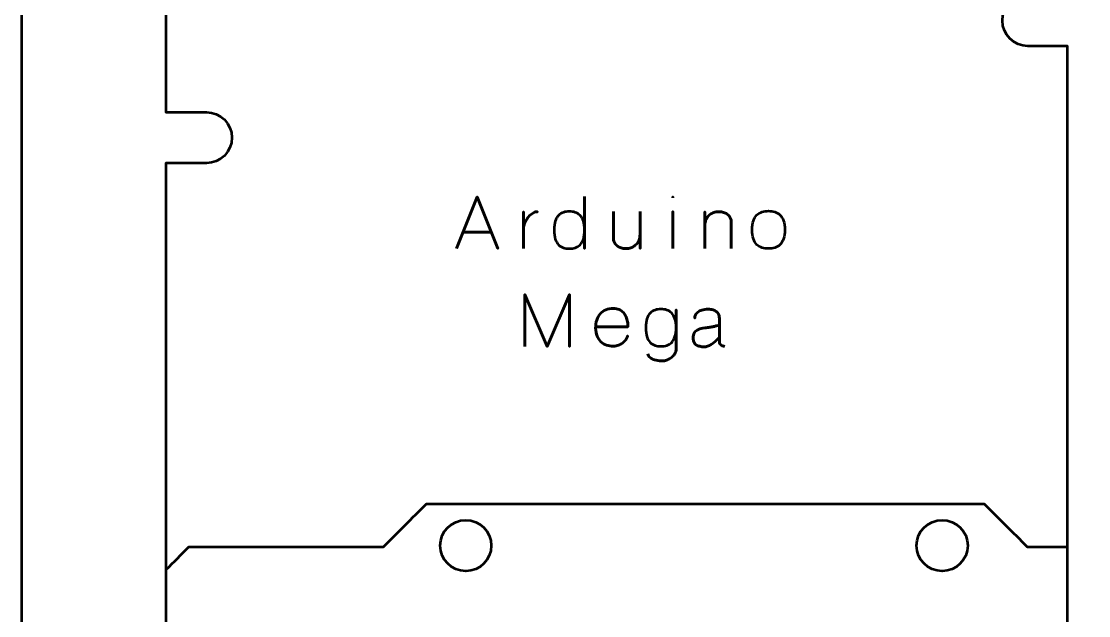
# Model space of a CAD drawing. Header units: centimetres. Extents: x -21 to 0, y -29.7 to 0.
# Drawn here: x -21 to -14.73, y -7.26 to -3.77 of the extents above; entities that cross this region are included whole.
import ezdxf

# ---------------------------------------------------------------- set-up
doc = ezdxf.new("R2010")
doc.units = ezdxf.units.CM
doc.header["$MEASUREMENT"] = 0
doc.layers.add('Layer 1', color=7, linetype='Continuous')

msp = doc.modelspace()

# ---------------------------------------------------------------- linework, layer by layer
at = {"layer": 'Layer 1', "color": 250, "lineweight": 53}
for centre in [(-18.3875, -6.85), (-15.5875, -6.85)]:
    msp.add_ellipse(centre, major_axis=(0, 0.15), ratio=1, dxfattribs=at)
at = {"layer": 'Layer 1', "color": 22, "lineweight": 53}
msp.add_open_spline([(-21.00003, -29.19995), (-21.00003, -29.19995), (-21.00003, -0.49992), (-21.00003, -0.49992), (-21.00003, -0.49992), (-21.00003, -0.22295), (-20.77694, 0.00004), (-20.49994, 0.00004), (-20.49994, 0.00004), (-20.49994, 0.00004), (-0.50008, 0.00004), (-0.50008, 0.00004), (-0.50008, 0.00004), (-0.22294, 0.00004), (0.00002, -0.22295), (0.00002, -0.49992), (0.00002, -0.49992), (0.00002, -0.49992), (0.00002, -29.19995), (0.00002, -29.19995), (0.00002, -29.19995), (0.00002, -29.47695), (-0.22294, -29.70004), (-0.50008, -29.70004), (-0.50008, -29.70004), (-0.50008, -29.70004), (-20.49994, -29.70004), (-20.49994, -29.70004), (-20.49994, -29.70004), (-20.77694, -29.70004), (-21.00003, -29.47695), (-21.00003, -29.19995)], degree=3, knots=[0, 0, 0, 0, 0.125, 0.125, 0.125, 0.125, 0.25, 0.25, 0.25, 0.25, 0.375, 0.375, 0.375, 0.375, 0.5, 0.5, 0.5, 0.5, 0.625, 0.625, 0.625, 0.625, 0.75, 0.75, 0.75, 0.75, 0.875, 0.875, 0.875, 0.875, 1, 1, 1, 1], dxfattribs=at)
at = {"layer": 'Layer 1', "color": 114, "lineweight": 53}
msp.add_open_spline([(-20.15002, -13.99995), (-20.15002, -13.99995), (-20.15002, -12.1), (-20.15002, -12.1), (-20.15002, -12.1), (-20.15002, -12.1), (-19.9125, -12.1), (-19.9125, -12.1), (-19.9125, -12.1), (-19.82967, -12.1), (-19.7625, -12.03283), (-19.7625, -11.95), (-19.7625, -11.95), (-19.7625, -11.86717), (-19.82967, -11.8), (-19.9125, -11.8), (-19.9125, -11.8), (-19.9125, -11.8), (-20.15002, -11.8), (-20.15002, -11.8), (-20.15002, -11.8), (-20.15002, -11.8), (-20.15002, -4.6), (-20.15002, -4.6), (-20.15002, -4.6), (-20.15002, -4.6), (-19.9125, -4.6), (-19.9125, -4.6), (-19.9125, -4.6), (-19.82967, -4.6), (-19.7625, -4.53283), (-19.7625, -4.45), (-19.7625, -4.45), (-19.7625, -4.36717), (-19.82967, -4.3), (-19.9125, -4.3), (-19.9125, -4.3), (-19.9125, -4.3), (-20.15002, -4.3), (-20.15002, -4.3), (-20.15002, -4.3), (-20.15002, -4.3), (-20.15002, -1.70005), (-20.15002, -1.70005), (-20.15002, -1.70005), (-20.15002, -1.42305), (-19.92693, -1.19995), (-19.64993, -1.19995), (-19.64993, -1.19995), (-19.64993, -1.19995), (-15.35007, -1.19995), (-15.35007, -1.19995), (-15.35007, -1.19995), (-15.07293, -1.19995), (-14.84997, -1.42305), (-14.84997, -1.70005), (-14.84997, -1.70005), (-14.84997, -1.70005), (-14.84997, -3.6115), (-14.84997, -3.6115), (-14.84997, -3.6115), (-14.84997, -3.6115), (-15.083, -3.6115), (-15.083, -3.6115), (-15.083, -3.6115), (-15.16583, -3.6115), (-15.233, -3.67867), (-15.233, -3.7615), (-15.233, -3.7615), (-15.233, -3.84433), (-15.16583, -3.9115), (-15.083, -3.9115), (-15.083, -3.9115), (-15.083, -3.9115), (-14.84997, -3.9115), (-14.84997, -3.9115), (-14.84997, -3.9115), (-14.84997, -3.9115), (-14.84997, -11.9115), (-14.84997, -11.9115), (-14.84997, -11.9115), (-14.84997, -11.9115), (-15.083, -11.9115), (-15.083, -11.9115), (-15.083, -11.9115), (-15.16583, -11.9115), (-15.233, -11.97867), (-15.233, -12.0615), (-15.233, -12.0615), (-15.233, -12.14433), (-15.16583, -12.2115), (-15.083, -12.2115), (-15.083, -12.2115), (-15.083, -12.2115), (-14.84997, -12.2115), (-14.84997, -12.2115), (-14.84997, -12.2115), (-14.84997, -12.2115), (-14.84997, -13.99995), (-14.84997, -13.99995), (-14.84997, -13.99995), (-14.84997, -14.27695), (-15.07293, -14.50005), (-15.35007, -14.50005), (-15.35007, -14.50005), (-15.35007, -14.50005), (-19.64993, -14.50005), (-19.64993, -14.50005), (-19.64993, -14.50005), (-19.92693, -14.50005), (-20.15002, -14.27695), (-20.15002, -13.99995)], degree=3, knots=[0, 0, 0, 0, 0.0357143, 0.0357143, 0.0357143, 0.0357143, 0.0714286, 0.0714286, 0.0714286, 0.0714286, 0.1071429, 0.1071429, 0.1071429, 0.1071429, 0.1428571, 0.1428571, 0.1428571, 0.1428571, 0.1785714, 0.1785714, 0.1785714, 0.1785714, 0.2142857, 0.2142857, 0.2142857, 0.2142857, 0.25, 0.25, 0.25, 0.25, 0.2857143, 0.2857143, 0.2857143, 0.2857143, 0.3214286, 0.3214286, 0.3214286, 0.3214286, 0.3571429, 0.3571429, 0.3571429, 0.3571429, 0.3928571, 0.3928571, 0.3928571, 0.3928571, 0.4285714, 0.4285714, 0.4285714, 0.4285714, 0.4642857, 0.4642857, 0.4642857, 0.4642857, 0.5, 0.5, 0.5, 0.5, 0.5357143, 0.5357143, 0.5357143, 0.5357143, 0.5714286, 0.5714286, 0.5714286, 0.5714286, 0.6071429, 0.6071429, 0.6071429, 0.6071429, 0.6428571, 0.6428571, 0.6428571, 0.6428571, 0.6785714, 0.6785714, 0.6785714, 0.6785714, 0.7142857, 0.7142857, 0.7142857, 0.7142857, 0.75, 0.75, 0.75, 0.75, 0.7857143, 0.7857143, 0.7857143, 0.7857143, 0.8214286, 0.8214286, 0.8214286, 0.8214286, 0.8571429, 0.8571429, 0.8571429, 0.8571429, 0.8928571, 0.8928571, 0.8928571, 0.8928571, 0.9285714, 0.9285714, 0.9285714, 0.9285714, 0.9642857, 0.9642857, 0.9642857, 0.9642857, 1, 1, 1, 1], dxfattribs=at)
at = {"layer": 'Layer 1', "color": 30, "lineweight": 53}
for points, knots in [([(-18.4417, -5.10286), (-18.4417, -5.10286), (-18.32063, -4.79764), (-18.32063, -4.79764), (-18.32063, -4.79764), (-18.32063, -4.79764), (-18.19913, -5.10286), (-18.19913, -5.10286), (-18.19913, -5.10286), (-18.19913, -5.10286), (-18.32063, -4.79764), (-18.32063, -4.79764), (-18.32063, -4.79764), (-18.32063, -4.79764), (-18.4417, -5.10286), (-18.4417, -5.10286)], [0, 0, 0, 0, 0.25, 0.25, 0.25, 0.25, 0.5, 0.5, 0.5, 0.5, 0.75, 0.75, 0.75, 0.75, 1, 1, 1, 1]), ([(-17.68902, -4.79679), (-17.68902, -4.79679), (-17.68902, -5.10286), (-17.68902, -5.10286), (-17.68902, -5.10286), (-17.68902, -5.10286), (-17.68902, -4.79679), (-17.68902, -4.79679)], [0, 0, 0, 0, 0.5, 0.5, 0.5, 0.5, 1, 1, 1, 1]), ([(-17.1696, -4.80484), (-17.1696, -4.80484), (-17.1696, -4.79722), (-17.1696, -4.79722), (-17.1696, -4.79722), (-17.1696, -4.79722), (-17.1696, -4.80484), (-17.1696, -4.80484)], [0, 0, 0, 0, 0.5, 0.5, 0.5, 0.5, 1, 1, 1, 1]), ([(-18.04885, -4.99195), (-18.04906, -4.98214), (-18.04758, -4.97219), (-18.04448, -4.96217), (-18.04448, -4.96217), (-18.04137, -4.95215), (-18.03707, -4.94256), (-18.03156, -4.93339), (-18.03156, -4.93339), (-18.02599, -4.92421), (-18.01964, -4.9161), (-18.01244, -4.9089), (-18.01244, -4.9089), (-18.00532, -4.90171), (-17.9977, -4.89606), (-17.98973, -4.8919), (-17.98973, -4.8919), (-17.98175, -4.88774), (-17.97385, -4.88569), (-17.96588, -4.88569), (-17.96588, -4.88569), (-17.97385, -4.88569), (-17.98175, -4.88774), (-17.98973, -4.8919), (-17.98973, -4.8919), (-17.9977, -4.89606), (-18.00532, -4.90171), (-18.01244, -4.9089), (-18.01244, -4.9089), (-18.01964, -4.9161), (-18.02599, -4.92421), (-18.03156, -4.93339), (-18.03156, -4.93339), (-18.03707, -4.94256), (-18.04137, -4.95215), (-18.04448, -4.96217), (-18.04448, -4.96217), (-18.04758, -4.97219), (-18.04906, -4.98214), (-18.04885, -4.99195)], [0, 0, 0, 0, 0.1, 0.1, 0.1, 0.1, 0.2, 0.2, 0.2, 0.2, 0.3, 0.3, 0.3, 0.3, 0.4, 0.4, 0.4, 0.4, 0.5, 0.5, 0.5, 0.5, 0.6, 0.6, 0.6, 0.6, 0.7, 0.7, 0.7, 0.7, 0.8, 0.8, 0.8, 0.8, 0.9, 0.9, 0.9, 0.9, 1, 1, 1, 1]), ([(-18.04885, -5.10286), (-18.04885, -5.10286), (-18.04885, -4.88569), (-18.04885, -4.88569), (-18.04885, -4.88569), (-18.04885, -4.88569), (-18.04885, -5.10286), (-18.04885, -5.10286)], [0, 0, 0, 0, 0.5, 0.5, 0.5, 0.5, 1, 1, 1, 1]), ([(-17.77919, -4.88442), (-17.76684, -4.88435), (-17.75527, -4.88604), (-17.74447, -4.88957), (-17.74447, -4.88957), (-17.73368, -4.8931), (-17.72415, -4.89903), (-17.7159, -4.90728), (-17.7159, -4.90728), (-17.70764, -4.91554), (-17.70122, -4.92675), (-17.69657, -4.94087), (-17.69657, -4.94087), (-17.69191, -4.95498), (-17.68951, -4.97254), (-17.68944, -4.99364), (-17.68944, -4.99364), (-17.68951, -5.01474), (-17.69191, -5.0323), (-17.69657, -5.04642), (-17.69657, -5.04642), (-17.70122, -5.06053), (-17.70764, -5.07175), (-17.7159, -5.08), (-17.7159, -5.08), (-17.72415, -5.08826), (-17.73368, -5.09418), (-17.74447, -5.09771), (-17.74447, -5.09771), (-17.75527, -5.10124), (-17.76684, -5.10293), (-17.77919, -5.10286), (-17.77919, -5.10286), (-17.79153, -5.10293), (-17.80311, -5.10124), (-17.81383, -5.09771), (-17.81383, -5.09771), (-17.82463, -5.09418), (-17.83408, -5.08826), (-17.84226, -5.08), (-17.84226, -5.08), (-17.85045, -5.07175), (-17.85687, -5.06053), (-17.86145, -5.04642), (-17.86145, -5.04642), (-17.86611, -5.0323), (-17.86844, -5.01474), (-17.86851, -4.99364), (-17.86851, -4.99364), (-17.86844, -4.97254), (-17.86611, -4.95498), (-17.86145, -4.94087), (-17.86145, -4.94087), (-17.85687, -4.92675), (-17.85045, -4.91554), (-17.84226, -4.90728), (-17.84226, -4.90728), (-17.83408, -4.89903), (-17.82463, -4.8931), (-17.81383, -4.88957), (-17.81383, -4.88957), (-17.80311, -4.88604), (-17.79153, -4.88435), (-17.77919, -4.88442)], [0, 0, 0, 0, 0.0625, 0.0625, 0.0625, 0.0625, 0.125, 0.125, 0.125, 0.125, 0.1875, 0.1875, 0.1875, 0.1875, 0.25, 0.25, 0.25, 0.25, 0.3125, 0.3125, 0.3125, 0.3125, 0.375, 0.375, 0.375, 0.375, 0.4375, 0.4375, 0.4375, 0.4375, 0.5, 0.5, 0.5, 0.5, 0.5625, 0.5625, 0.5625, 0.5625, 0.625, 0.625, 0.625, 0.625, 0.6875, 0.6875, 0.6875, 0.6875, 0.75, 0.75, 0.75, 0.75, 0.8125, 0.8125, 0.8125, 0.8125, 0.875, 0.875, 0.875, 0.875, 0.9375, 0.9375, 0.9375, 0.9375, 1, 1, 1, 1]), ([(-17.77919, -4.88442), (-17.76684, -4.88435), (-17.75527, -4.88604), (-17.74447, -4.88957), (-17.74447, -4.88957), (-17.73368, -4.8931), (-17.72415, -4.89903), (-17.7159, -4.90728), (-17.7159, -4.90728), (-17.70764, -4.91554), (-17.70122, -4.92675), (-17.69657, -4.94087), (-17.69657, -4.94087), (-17.69191, -4.95498), (-17.68951, -4.97254), (-17.68944, -4.99364), (-17.68944, -4.99364), (-17.68951, -5.01474), (-17.69191, -5.0323), (-17.69657, -5.04642), (-17.69657, -5.04642), (-17.70122, -5.06053), (-17.70764, -5.07175), (-17.7159, -5.08), (-17.7159, -5.08), (-17.72415, -5.08826), (-17.73368, -5.09418), (-17.74447, -5.09771), (-17.74447, -5.09771), (-17.75527, -5.10124), (-17.76684, -5.10293), (-17.77919, -5.10286), (-17.77919, -5.10286), (-17.79153, -5.10293), (-17.80311, -5.10124), (-17.81383, -5.09771), (-17.81383, -5.09771), (-17.82463, -5.09418), (-17.83408, -5.08826), (-17.84226, -5.08), (-17.84226, -5.08), (-17.85045, -5.07175), (-17.85687, -5.06053), (-17.86145, -5.04642), (-17.86145, -5.04642), (-17.86611, -5.0323), (-17.86844, -5.01474), (-17.86851, -4.99364), (-17.86851, -4.99364), (-17.86844, -4.97254), (-17.86611, -4.95498), (-17.86145, -4.94087), (-17.86145, -4.94087), (-17.85687, -4.92675), (-17.85045, -4.91554), (-17.84226, -4.90728), (-17.84226, -4.90728), (-17.83408, -4.89903), (-17.82463, -4.8931), (-17.81383, -4.88957), (-17.81383, -4.88957), (-17.80311, -4.88604), (-17.79153, -4.88435), (-17.77919, -4.88442)], [0, 0, 0, 0, 0.0625, 0.0625, 0.0625, 0.0625, 0.125, 0.125, 0.125, 0.125, 0.1875, 0.1875, 0.1875, 0.1875, 0.25, 0.25, 0.25, 0.25, 0.3125, 0.3125, 0.3125, 0.3125, 0.375, 0.375, 0.375, 0.375, 0.4375, 0.4375, 0.4375, 0.4375, 0.5, 0.5, 0.5, 0.5, 0.5625, 0.5625, 0.5625, 0.5625, 0.625, 0.625, 0.625, 0.625, 0.6875, 0.6875, 0.6875, 0.6875, 0.75, 0.75, 0.75, 0.75, 0.8125, 0.8125, 0.8125, 0.8125, 0.875, 0.875, 0.875, 0.875, 0.9375, 0.9375, 0.9375, 0.9375, 1, 1, 1, 1]), ([(-17.51969, -4.88485), (-17.51969, -4.88492), (-17.51969, -4.88696), (-17.51969, -4.89098), (-17.51969, -4.89098), (-17.51969, -4.895), (-17.51969, -4.90044), (-17.51969, -4.90728), (-17.51969, -4.90728), (-17.51969, -4.9142), (-17.51969, -4.92203), (-17.51969, -4.93078), (-17.51969, -4.93078), (-17.51969, -4.93945), (-17.51969, -4.94863), (-17.51969, -4.95815), (-17.51969, -4.95815), (-17.51969, -4.96775), (-17.51969, -4.9772), (-17.51969, -4.98651), (-17.51969, -4.98651), (-17.51969, -4.9959), (-17.51969, -5.00465), (-17.51969, -5.01269), (-17.51969, -5.01269), (-17.51969, -5.0208), (-17.51969, -5.02779), (-17.51969, -5.03365), (-17.51969, -5.03365), (-17.51969, -5.03943), (-17.51969, -5.04359), (-17.51969, -5.04613), (-17.51969, -5.04613), (-17.51969, -5.05008), (-17.51891, -5.05453), (-17.51722, -5.0594), (-17.51722, -5.0594), (-17.5156, -5.06434), (-17.51299, -5.06928), (-17.50939, -5.07421), (-17.50939, -5.07421), (-17.50579, -5.07922), (-17.50121, -5.08381), (-17.49549, -5.08804), (-17.49549, -5.08804), (-17.4897, -5.09228), (-17.48279, -5.09566), (-17.47475, -5.09827), (-17.47475, -5.09827), (-17.46663, -5.10088), (-17.45718, -5.1023), (-17.44645, -5.10244), (-17.44645, -5.10244), (-17.43559, -5.10244), (-17.42578, -5.10096), (-17.41703, -5.09799), (-17.41703, -5.09799), (-17.40821, -5.09496), (-17.40052, -5.0908), (-17.39382, -5.0855), (-17.39382, -5.0855), (-17.38719, -5.08021), (-17.38161, -5.07414), (-17.3771, -5.06723), (-17.3771, -5.06723), (-17.37258, -5.06039), (-17.3692, -5.05312), (-17.36694, -5.04536), (-17.36694, -5.04536), (-17.36461, -5.03767), (-17.36348, -5.02984), (-17.36348, -5.022), (-17.36348, -5.022), (-17.36348, -5.02984), (-17.36461, -5.03767), (-17.36694, -5.04536), (-17.36694, -5.04536), (-17.3692, -5.05312), (-17.37258, -5.06039), (-17.3771, -5.06723), (-17.3771, -5.06723), (-17.38161, -5.07414), (-17.38719, -5.08021), (-17.39382, -5.0855), (-17.39382, -5.0855), (-17.40052, -5.0908), (-17.40821, -5.09496), (-17.41703, -5.09799), (-17.41703, -5.09799), (-17.42578, -5.10096), (-17.43559, -5.10244), (-17.44645, -5.10244), (-17.44645, -5.10244), (-17.45718, -5.1023), (-17.46663, -5.10088), (-17.47475, -5.09827), (-17.47475, -5.09827), (-17.48279, -5.09566), (-17.4897, -5.09228), (-17.49549, -5.08804), (-17.49549, -5.08804), (-17.50121, -5.08381), (-17.50579, -5.07922), (-17.50939, -5.07421), (-17.50939, -5.07421), (-17.51299, -5.06928), (-17.5156, -5.06434), (-17.51722, -5.0594), (-17.51722, -5.0594), (-17.51891, -5.05453), (-17.51969, -5.05008), (-17.51969, -5.04613), (-17.51969, -5.04613), (-17.51969, -5.04359), (-17.51969, -5.03943), (-17.51969, -5.03365), (-17.51969, -5.03365), (-17.51969, -5.02779), (-17.51969, -5.0208), (-17.51969, -5.01269), (-17.51969, -5.01269), (-17.51969, -5.00465), (-17.51969, -4.9959), (-17.51969, -4.98651), (-17.51969, -4.98651), (-17.51969, -4.9772), (-17.51969, -4.96775), (-17.51969, -4.95815), (-17.51969, -4.95815), (-17.51969, -4.94863), (-17.51969, -4.93945), (-17.51969, -4.93078), (-17.51969, -4.93078), (-17.51969, -4.92203), (-17.51969, -4.9142), (-17.51969, -4.90728), (-17.51969, -4.90728), (-17.51969, -4.90044), (-17.51969, -4.895), (-17.51969, -4.89098), (-17.51969, -4.89098), (-17.51969, -4.88696), (-17.51969, -4.88492), (-17.51969, -4.88485)], [0, 0, 0, 0, 0.0277778, 0.0277778, 0.0277778, 0.0277778, 0.0555556, 0.0555556, 0.0555556, 0.0555556, 0.0833333, 0.0833333, 0.0833333, 0.0833333, 0.1111111, 0.1111111, 0.1111111, 0.1111111, 0.1388889, 0.1388889, 0.1388889, 0.1388889, 0.1666667, 0.1666667, 0.1666667, 0.1666667, 0.1944444, 0.1944444, 0.1944444, 0.1944444, 0.2222222, 0.2222222, 0.2222222, 0.2222222, 0.25, 0.25, 0.25, 0.25, 0.2777778, 0.2777778, 0.2777778, 0.2777778, 0.3055556, 0.3055556, 0.3055556, 0.3055556, 0.3333333, 0.3333333, 0.3333333, 0.3333333, 0.3611111, 0.3611111, 0.3611111, 0.3611111, 0.3888889, 0.3888889, 0.3888889, 0.3888889, 0.4166667, 0.4166667, 0.4166667, 0.4166667, 0.4444444, 0.4444444, 0.4444444, 0.4444444, 0.4722222, 0.4722222, 0.4722222, 0.4722222, 0.5, 0.5, 0.5, 0.5, 0.5277778, 0.5277778, 0.5277778, 0.5277778, 0.5555556, 0.5555556, 0.5555556, 0.5555556, 0.5833333, 0.5833333, 0.5833333, 0.5833333, 0.6111111, 0.6111111, 0.6111111, 0.6111111, 0.6388889, 0.6388889, 0.6388889, 0.6388889, 0.6666667, 0.6666667, 0.6666667, 0.6666667, 0.6944444, 0.6944444, 0.6944444, 0.6944444, 0.7222222, 0.7222222, 0.7222222, 0.7222222, 0.75, 0.75, 0.75, 0.75, 0.7777778, 0.7777778, 0.7777778, 0.7777778, 0.8055556, 0.8055556, 0.8055556, 0.8055556, 0.8333333, 0.8333333, 0.8333333, 0.8333333, 0.8611111, 0.8611111, 0.8611111, 0.8611111, 0.8888889, 0.8888889, 0.8888889, 0.8888889, 0.9166667, 0.9166667, 0.9166667, 0.9166667, 0.9444444, 0.9444444, 0.9444444, 0.9444444, 0.9722222, 0.9722222, 0.9722222, 0.9722222, 1, 1, 1, 1]), ([(-17.36348, -4.88485), (-17.36348, -4.88485), (-17.36348, -5.10244), (-17.36348, -5.10244), (-17.36348, -5.10244), (-17.36348, -5.10244), (-17.36348, -4.88485), (-17.36348, -4.88485)], [0, 0, 0, 0, 0.5, 0.5, 0.5, 0.5, 1, 1, 1, 1]), ([(-17.1696, -5.10244), (-17.1696, -5.10244), (-17.1696, -4.88527), (-17.1696, -4.88527), (-17.1696, -4.88527), (-17.1696, -4.88534), (-17.1696, -4.88788), (-17.1696, -4.89275), (-17.1696, -4.89275), (-17.1696, -4.89762), (-17.1696, -4.90432), (-17.1696, -4.91278), (-17.1696, -4.91278), (-17.1696, -4.92125), (-17.1696, -4.93092), (-17.1696, -4.94178), (-17.1696, -4.94178), (-17.1696, -4.95265), (-17.1696, -4.96408), (-17.1696, -4.97614), (-17.1696, -4.97614), (-17.1696, -4.98814), (-17.1696, -5.0002), (-17.1696, -5.0122), (-17.1696, -5.0122), (-17.1696, -5.02426), (-17.1696, -5.03569), (-17.1696, -5.04649), (-17.1696, -5.04649), (-17.1696, -5.05735), (-17.1696, -5.06695), (-17.1696, -5.07534), (-17.1696, -5.07534), (-17.1696, -5.08381), (-17.1696, -5.09037), (-17.1696, -5.09524), (-17.1696, -5.09524), (-17.1696, -5.10004), (-17.1696, -5.10244), (-17.1696, -5.10244)], [0, 0, 0, 0, 0.1, 0.1, 0.1, 0.1, 0.2, 0.2, 0.2, 0.2, 0.3, 0.3, 0.3, 0.3, 0.4, 0.4, 0.4, 0.4, 0.5, 0.5, 0.5, 0.5, 0.6, 0.6, 0.6, 0.6, 0.7, 0.7, 0.7, 0.7, 0.8, 0.8, 0.8, 0.8, 0.9, 0.9, 0.9, 0.9, 1, 1, 1, 1]), ([(-16.82713, -5.10286), (-16.82713, -5.10279), (-16.82713, -5.10074), (-16.82713, -5.09672), (-16.82713, -5.09672), (-16.82713, -5.09277), (-16.82713, -5.08734), (-16.82713, -5.08049), (-16.82713, -5.08049), (-16.82713, -5.07358), (-16.82713, -5.06582), (-16.82713, -5.05707), (-16.82713, -5.05707), (-16.82713, -5.04839), (-16.82713, -5.03929), (-16.82713, -5.02969), (-16.82713, -5.02969), (-16.82713, -5.02017), (-16.82713, -5.01079), (-16.82713, -5.00147), (-16.82713, -5.00147), (-16.82713, -4.99216), (-16.82713, -4.98341), (-16.82713, -4.97537), (-16.82713, -4.97537), (-16.82713, -4.96725), (-16.82713, -4.96034), (-16.82713, -4.95448), (-16.82713, -4.95448), (-16.82713, -4.9487), (-16.82713, -4.94453), (-16.82713, -4.94199), (-16.82713, -4.94199), (-16.82713, -4.93804), (-16.8279, -4.9336), (-16.82959, -4.92873), (-16.82959, -4.92873), (-16.83122, -4.92379), (-16.83383, -4.91885), (-16.83743, -4.91391), (-16.83743, -4.91391), (-16.84102, -4.9089), (-16.84561, -4.90432), (-16.85133, -4.90008), (-16.85133, -4.90008), (-16.85711, -4.89585), (-16.86403, -4.89246), (-16.87207, -4.88985), (-16.87207, -4.88985), (-16.88018, -4.88724), (-16.88964, -4.88583), (-16.90036, -4.88569), (-16.90036, -4.88569), (-16.91123, -4.88569), (-16.92103, -4.88717), (-16.92978, -4.89014), (-16.92978, -4.89014), (-16.93853, -4.89317), (-16.94622, -4.89733), (-16.95285, -4.90262), (-16.95285, -4.90262), (-16.95949, -4.90792), (-16.96499, -4.91398), (-16.96943, -4.9209), (-16.96943, -4.9209), (-16.97395, -4.92774), (-16.97727, -4.93501), (-16.97952, -4.94277), (-16.97952, -4.94277), (-16.98178, -4.95046), (-16.98291, -4.95829), (-16.98291, -4.96612), (-16.98291, -4.96612), (-16.98291, -4.95829), (-16.98178, -4.95046), (-16.97952, -4.94277), (-16.97952, -4.94277), (-16.97727, -4.93501), (-16.97395, -4.92774), (-16.96943, -4.9209), (-16.96943, -4.9209), (-16.96499, -4.91398), (-16.95949, -4.90792), (-16.95285, -4.90262), (-16.95285, -4.90262), (-16.94622, -4.89733), (-16.93853, -4.89317), (-16.92978, -4.89014), (-16.92978, -4.89014), (-16.92103, -4.88717), (-16.91123, -4.88569), (-16.90036, -4.88569), (-16.90036, -4.88569), (-16.88964, -4.88583), (-16.88018, -4.88724), (-16.87207, -4.88985), (-16.87207, -4.88985), (-16.86403, -4.89246), (-16.85711, -4.89585), (-16.85133, -4.90008), (-16.85133, -4.90008), (-16.84561, -4.90432), (-16.84102, -4.9089), (-16.83743, -4.91391), (-16.83743, -4.91391), (-16.83383, -4.91885), (-16.83122, -4.92379), (-16.82959, -4.92873), (-16.82959, -4.92873), (-16.8279, -4.9336), (-16.82713, -4.93804), (-16.82713, -4.94199), (-16.82713, -4.94199), (-16.82713, -4.94453), (-16.82713, -4.9487), (-16.82713, -4.95448), (-16.82713, -4.95448), (-16.82713, -4.96034), (-16.82713, -4.96725), (-16.82713, -4.97537), (-16.82713, -4.97537), (-16.82713, -4.98341), (-16.82713, -4.99216), (-16.82713, -5.00147), (-16.82713, -5.00147), (-16.82713, -5.01079), (-16.82713, -5.02017), (-16.82713, -5.02969), (-16.82713, -5.02969), (-16.82713, -5.03929), (-16.82713, -5.04839), (-16.82713, -5.05707), (-16.82713, -5.05707), (-16.82713, -5.06582), (-16.82713, -5.07358), (-16.82713, -5.08049), (-16.82713, -5.08049), (-16.82713, -5.08734), (-16.82713, -5.09277), (-16.82713, -5.09672), (-16.82713, -5.09672), (-16.82713, -5.10074), (-16.82713, -5.10279), (-16.82713, -5.10286)], [0, 0, 0, 0, 0.0277778, 0.0277778, 0.0277778, 0.0277778, 0.0555556, 0.0555556, 0.0555556, 0.0555556, 0.0833333, 0.0833333, 0.0833333, 0.0833333, 0.1111111, 0.1111111, 0.1111111, 0.1111111, 0.1388889, 0.1388889, 0.1388889, 0.1388889, 0.1666667, 0.1666667, 0.1666667, 0.1666667, 0.1944444, 0.1944444, 0.1944444, 0.1944444, 0.2222222, 0.2222222, 0.2222222, 0.2222222, 0.25, 0.25, 0.25, 0.25, 0.2777778, 0.2777778, 0.2777778, 0.2777778, 0.3055556, 0.3055556, 0.3055556, 0.3055556, 0.3333333, 0.3333333, 0.3333333, 0.3333333, 0.3611111, 0.3611111, 0.3611111, 0.3611111, 0.3888889, 0.3888889, 0.3888889, 0.3888889, 0.4166667, 0.4166667, 0.4166667, 0.4166667, 0.4444444, 0.4444444, 0.4444444, 0.4444444, 0.4722222, 0.4722222, 0.4722222, 0.4722222, 0.5, 0.5, 0.5, 0.5, 0.5277778, 0.5277778, 0.5277778, 0.5277778, 0.5555556, 0.5555556, 0.5555556, 0.5555556, 0.5833333, 0.5833333, 0.5833333, 0.5833333, 0.6111111, 0.6111111, 0.6111111, 0.6111111, 0.6388889, 0.6388889, 0.6388889, 0.6388889, 0.6666667, 0.6666667, 0.6666667, 0.6666667, 0.6944444, 0.6944444, 0.6944444, 0.6944444, 0.7222222, 0.7222222, 0.7222222, 0.7222222, 0.75, 0.75, 0.75, 0.75, 0.7777778, 0.7777778, 0.7777778, 0.7777778, 0.8055556, 0.8055556, 0.8055556, 0.8055556, 0.8333333, 0.8333333, 0.8333333, 0.8333333, 0.8611111, 0.8611111, 0.8611111, 0.8611111, 0.8888889, 0.8888889, 0.8888889, 0.8888889, 0.9166667, 0.9166667, 0.9166667, 0.9166667, 0.9444444, 0.9444444, 0.9444444, 0.9444444, 0.9722222, 0.9722222, 0.9722222, 0.9722222, 1, 1, 1, 1]), ([(-16.98291, -5.10286), (-16.98291, -5.10286), (-16.98291, -4.88569), (-16.98291, -4.88569), (-16.98291, -4.88569), (-16.98291, -4.88569), (-16.98291, -5.10286), (-16.98291, -5.10286)], [0, 0, 0, 0, 0.5, 0.5, 0.5, 0.5, 1, 1, 1, 1]), ([(-16.60868, -5.10286), (-16.59535, -5.10293), (-16.58293, -5.10124), (-16.57136, -5.09764), (-16.57136, -5.09764), (-16.55979, -5.09404), (-16.54956, -5.08804), (-16.54081, -5.07965), (-16.54081, -5.07965), (-16.53199, -5.07125), (-16.52515, -5.05989), (-16.52014, -5.0455), (-16.52014, -5.0455), (-16.5152, -5.03118), (-16.51266, -5.01333), (-16.51259, -4.99195), (-16.51259, -4.99195), (-16.51266, -4.97064), (-16.5152, -4.95286), (-16.52014, -4.93861), (-16.52014, -4.93861), (-16.52515, -4.92436), (-16.53199, -4.913), (-16.54081, -4.9046), (-16.54081, -4.9046), (-16.54956, -4.89627), (-16.55979, -4.89028), (-16.57136, -4.88668), (-16.57136, -4.88668), (-16.58293, -4.88308), (-16.59535, -4.88139), (-16.60868, -4.88146), (-16.60868, -4.88146), (-16.62188, -4.88139), (-16.6343, -4.88308), (-16.64587, -4.88668), (-16.64587, -4.88668), (-16.65744, -4.89028), (-16.6676, -4.89627), (-16.67642, -4.9046), (-16.67642, -4.9046), (-16.68524, -4.913), (-16.69215, -4.92436), (-16.69716, -4.93861), (-16.69716, -4.93861), (-16.70217, -4.95286), (-16.70471, -4.97064), (-16.70478, -4.99195), (-16.70478, -4.99195), (-16.70471, -5.01333), (-16.70217, -5.03118), (-16.69716, -5.0455), (-16.69716, -5.0455), (-16.69215, -5.05989), (-16.68524, -5.07125), (-16.67642, -5.07965), (-16.67642, -5.07965), (-16.6676, -5.08804), (-16.65744, -5.09404), (-16.64587, -5.09764), (-16.64587, -5.09764), (-16.6343, -5.10124), (-16.62188, -5.10293), (-16.60868, -5.10286)], [0, 0, 0, 0, 0.0625, 0.0625, 0.0625, 0.0625, 0.125, 0.125, 0.125, 0.125, 0.1875, 0.1875, 0.1875, 0.1875, 0.25, 0.25, 0.25, 0.25, 0.3125, 0.3125, 0.3125, 0.3125, 0.375, 0.375, 0.375, 0.375, 0.4375, 0.4375, 0.4375, 0.4375, 0.5, 0.5, 0.5, 0.5, 0.5625, 0.5625, 0.5625, 0.5625, 0.625, 0.625, 0.625, 0.625, 0.6875, 0.6875, 0.6875, 0.6875, 0.75, 0.75, 0.75, 0.75, 0.8125, 0.8125, 0.8125, 0.8125, 0.875, 0.875, 0.875, 0.875, 0.9375, 0.9375, 0.9375, 0.9375, 1, 1, 1, 1]), ([(-16.60868, -5.10286), (-16.59535, -5.10293), (-16.58293, -5.10124), (-16.57136, -5.09764), (-16.57136, -5.09764), (-16.55979, -5.09404), (-16.54956, -5.08804), (-16.54081, -5.07965), (-16.54081, -5.07965), (-16.53199, -5.07125), (-16.52515, -5.05989), (-16.52014, -5.0455), (-16.52014, -5.0455), (-16.5152, -5.03118), (-16.51266, -5.01333), (-16.51259, -4.99195), (-16.51259, -4.99195), (-16.51266, -4.97064), (-16.5152, -4.95286), (-16.52014, -4.93861), (-16.52014, -4.93861), (-16.52515, -4.92436), (-16.53199, -4.913), (-16.54081, -4.9046), (-16.54081, -4.9046), (-16.54956, -4.89627), (-16.55979, -4.89028), (-16.57136, -4.88668), (-16.57136, -4.88668), (-16.58293, -4.88308), (-16.59535, -4.88139), (-16.60868, -4.88146), (-16.60868, -4.88146), (-16.62188, -4.88139), (-16.6343, -4.88308), (-16.64587, -4.88668), (-16.64587, -4.88668), (-16.65744, -4.89028), (-16.6676, -4.89627), (-16.67642, -4.9046), (-16.67642, -4.9046), (-16.68524, -4.913), (-16.69215, -4.92436), (-16.69716, -4.93861), (-16.69716, -4.93861), (-16.70217, -4.95286), (-16.70471, -4.97064), (-16.70478, -4.99195), (-16.70478, -4.99195), (-16.70471, -5.01333), (-16.70217, -5.03118), (-16.69716, -5.0455), (-16.69716, -5.0455), (-16.69215, -5.05989), (-16.68524, -5.07125), (-16.67642, -5.07965), (-16.67642, -5.07965), (-16.6676, -5.08804), (-16.65744, -5.09404), (-16.64587, -5.09764), (-16.64587, -5.09764), (-16.6343, -5.10124), (-16.62188, -5.10293), (-16.60868, -5.10286)], [0, 0, 0, 0, 0.0625, 0.0625, 0.0625, 0.0625, 0.125, 0.125, 0.125, 0.125, 0.1875, 0.1875, 0.1875, 0.1875, 0.25, 0.25, 0.25, 0.25, 0.3125, 0.3125, 0.3125, 0.3125, 0.375, 0.375, 0.375, 0.375, 0.4375, 0.4375, 0.4375, 0.4375, 0.5, 0.5, 0.5, 0.5, 0.5625, 0.5625, 0.5625, 0.5625, 0.625, 0.625, 0.625, 0.625, 0.6875, 0.6875, 0.6875, 0.6875, 0.75, 0.75, 0.75, 0.75, 0.8125, 0.8125, 0.8125, 0.8125, 0.875, 0.875, 0.875, 0.875, 0.9375, 0.9375, 0.9375, 0.9375, 1, 1, 1, 1]), ([(-18.4036, -5.00676), (-18.4036, -5.00676), (-18.23766, -5.00676), (-18.23766, -5.00676), (-18.23766, -5.00676), (-18.23766, -5.00676), (-18.4036, -5.00676), (-18.4036, -5.00676)], [0, 0, 0, 0, 0.5, 0.5, 0.5, 0.5, 1, 1, 1, 1]), ([(-18.04123, -5.67817), (-18.04123, -5.67817), (-18.04123, -5.37295), (-18.04123, -5.37295), (-18.04123, -5.37295), (-18.04123, -5.37295), (-17.91, -5.67817), (-17.91, -5.67817), (-17.91, -5.67817), (-17.91, -5.67817), (-17.77834, -5.37295), (-17.77834, -5.37295), (-17.77834, -5.37295), (-17.77834, -5.37295), (-17.77834, -5.67817), (-17.77834, -5.67817), (-17.77834, -5.67817), (-17.77834, -5.67817), (-17.77834, -5.37295), (-17.77834, -5.37295), (-17.77834, -5.37295), (-17.77834, -5.37295), (-17.91, -5.67817), (-17.91, -5.67817), (-17.91, -5.67817), (-17.91, -5.67817), (-18.04123, -5.37295), (-18.04123, -5.37295), (-18.04123, -5.37295), (-18.04123, -5.37295), (-18.04123, -5.67817), (-18.04123, -5.67817)], [0, 0, 0, 0, 0.125, 0.125, 0.125, 0.125, 0.25, 0.25, 0.25, 0.25, 0.375, 0.375, 0.375, 0.375, 0.5, 0.5, 0.5, 0.5, 0.625, 0.625, 0.625, 0.625, 0.75, 0.75, 0.75, 0.75, 0.875, 0.875, 0.875, 0.875, 1, 1, 1, 1]), ([(-17.62383, -5.56218), (-17.62383, -5.56218), (-17.4346, -5.56218), (-17.4346, -5.56218), (-17.4346, -5.56218), (-17.43453, -5.55265), (-17.43537, -5.54299), (-17.43707, -5.53297), (-17.43707, -5.53297), (-17.43876, -5.52302), (-17.44158, -5.51342), (-17.44546, -5.50418), (-17.44546, -5.50418), (-17.44934, -5.49494), (-17.45464, -5.48661), (-17.4612, -5.47928), (-17.4612, -5.47928), (-17.46783, -5.47187), (-17.47601, -5.46601), (-17.48575, -5.46171), (-17.48575, -5.46171), (-17.49549, -5.4574), (-17.50713, -5.45515), (-17.52053, -5.45508), (-17.52053, -5.45508), (-17.53726, -5.45515), (-17.55207, -5.4579), (-17.56498, -5.46333), (-17.56498, -5.46333), (-17.57783, -5.46876), (-17.58869, -5.47652), (-17.59744, -5.48668), (-17.59744, -5.48668), (-17.60626, -5.49677), (-17.61296, -5.50898), (-17.61748, -5.52309), (-17.61748, -5.52309), (-17.62199, -5.53727), (-17.62425, -5.55315), (-17.62425, -5.57064), (-17.62425, -5.57064), (-17.62418, -5.58821), (-17.62136, -5.60373), (-17.616, -5.61707), (-17.616, -5.61707), (-17.61056, -5.6304), (-17.60308, -5.64162), (-17.59349, -5.65051), (-17.59349, -5.65051), (-17.58396, -5.65947), (-17.57296, -5.66618), (-17.56047, -5.67055), (-17.56047, -5.67055), (-17.54805, -5.67492), (-17.53472, -5.6769), (-17.52053, -5.67648), (-17.52053, -5.67648), (-17.50918, -5.67605), (-17.49909, -5.67422), (-17.49027, -5.67097), (-17.49027, -5.67097), (-17.48145, -5.66766), (-17.47376, -5.66357), (-17.46719, -5.65863), (-17.46719, -5.65863), (-17.4607, -5.65369), (-17.45527, -5.64847), (-17.4509, -5.64296), (-17.4509, -5.64296), (-17.44652, -5.63746), (-17.44314, -5.63224), (-17.44074, -5.6273), (-17.44074, -5.6273), (-17.43834, -5.62243), (-17.43686, -5.61834), (-17.43629, -5.61509), (-17.43629, -5.61509), (-17.43686, -5.61834), (-17.43834, -5.62243), (-17.44074, -5.6273), (-17.44074, -5.6273), (-17.44314, -5.63224), (-17.44652, -5.63746), (-17.4509, -5.64296), (-17.4509, -5.64296), (-17.45527, -5.64847), (-17.4607, -5.65369), (-17.46719, -5.65863), (-17.46719, -5.65863), (-17.47376, -5.66357), (-17.48145, -5.66766), (-17.49027, -5.67097), (-17.49027, -5.67097), (-17.49909, -5.67422), (-17.50918, -5.67605), (-17.52053, -5.67648), (-17.52053, -5.67648), (-17.53472, -5.6769), (-17.54805, -5.67492), (-17.56047, -5.67055), (-17.56047, -5.67055), (-17.57296, -5.66618), (-17.58396, -5.65947), (-17.59349, -5.65051), (-17.59349, -5.65051), (-17.60308, -5.64162), (-17.61056, -5.6304), (-17.616, -5.61707), (-17.616, -5.61707), (-17.62136, -5.60373), (-17.62418, -5.58821), (-17.62425, -5.57064), (-17.62425, -5.57064), (-17.62425, -5.55315), (-17.62199, -5.53727), (-17.61748, -5.52309), (-17.61748, -5.52309), (-17.61296, -5.50898), (-17.60626, -5.49677), (-17.59744, -5.48668), (-17.59744, -5.48668), (-17.58869, -5.47652), (-17.57783, -5.46876), (-17.56498, -5.46333), (-17.56498, -5.46333), (-17.55207, -5.4579), (-17.53726, -5.45515), (-17.52053, -5.45508), (-17.52053, -5.45508), (-17.50713, -5.45515), (-17.49549, -5.4574), (-17.48575, -5.46171), (-17.48575, -5.46171), (-17.47601, -5.46601), (-17.46783, -5.47187), (-17.4612, -5.47928), (-17.4612, -5.47928), (-17.45464, -5.48661), (-17.44934, -5.49494), (-17.44546, -5.50418), (-17.44546, -5.50418), (-17.44158, -5.51342), (-17.43876, -5.52302), (-17.43707, -5.53297), (-17.43707, -5.53297), (-17.43537, -5.54299), (-17.43453, -5.55265), (-17.4346, -5.56218), (-17.4346, -5.56218), (-17.4346, -5.56218), (-17.62383, -5.56218), (-17.62383, -5.56218)], [0, 0, 0, 0, 0.0263158, 0.0263158, 0.0263158, 0.0263158, 0.0526316, 0.0526316, 0.0526316, 0.0526316, 0.0789474, 0.0789474, 0.0789474, 0.0789474, 0.1052632, 0.1052632, 0.1052632, 0.1052632, 0.1315789, 0.1315789, 0.1315789, 0.1315789, 0.1578947, 0.1578947, 0.1578947, 0.1578947, 0.1842105, 0.1842105, 0.1842105, 0.1842105, 0.2105263, 0.2105263, 0.2105263, 0.2105263, 0.2368421, 0.2368421, 0.2368421, 0.2368421, 0.2631579, 0.2631579, 0.2631579, 0.2631579, 0.2894737, 0.2894737, 0.2894737, 0.2894737, 0.3157895, 0.3157895, 0.3157895, 0.3157895, 0.3421053, 0.3421053, 0.3421053, 0.3421053, 0.3684211, 0.3684211, 0.3684211, 0.3684211, 0.3947368, 0.3947368, 0.3947368, 0.3947368, 0.4210526, 0.4210526, 0.4210526, 0.4210526, 0.4473684, 0.4473684, 0.4473684, 0.4473684, 0.4736842, 0.4736842, 0.4736842, 0.4736842, 0.5, 0.5, 0.5, 0.5, 0.5263158, 0.5263158, 0.5263158, 0.5263158, 0.5526316, 0.5526316, 0.5526316, 0.5526316, 0.5789474, 0.5789474, 0.5789474, 0.5789474, 0.6052632, 0.6052632, 0.6052632, 0.6052632, 0.6315789, 0.6315789, 0.6315789, 0.6315789, 0.6578947, 0.6578947, 0.6578947, 0.6578947, 0.6842105, 0.6842105, 0.6842105, 0.6842105, 0.7105263, 0.7105263, 0.7105263, 0.7105263, 0.7368421, 0.7368421, 0.7368421, 0.7368421, 0.7631579, 0.7631579, 0.7631579, 0.7631579, 0.7894737, 0.7894737, 0.7894737, 0.7894737, 0.8157895, 0.8157895, 0.8157895, 0.8157895, 0.8421053, 0.8421053, 0.8421053, 0.8421053, 0.8684211, 0.8684211, 0.8684211, 0.8684211, 0.8947368, 0.8947368, 0.8947368, 0.8947368, 0.9210526, 0.9210526, 0.9210526, 0.9210526, 0.9473684, 0.9473684, 0.9473684, 0.9473684, 0.9736842, 0.9736842, 0.9736842, 0.9736842, 1, 1, 1, 1]), ([(-17.24072, -5.45889), (-17.22837, -5.45881), (-17.2168, -5.46051), (-17.206, -5.46404), (-17.206, -5.46404), (-17.19521, -5.46756), (-17.18568, -5.47349), (-17.17743, -5.48174), (-17.17743, -5.48174), (-17.16917, -5.49), (-17.16275, -5.50122), (-17.1581, -5.51533), (-17.1581, -5.51533), (-17.15344, -5.52944), (-17.15104, -5.54701), (-17.15097, -5.5681), (-17.15097, -5.5681), (-17.15104, -5.5892), (-17.15344, -5.60677), (-17.1581, -5.62088), (-17.1581, -5.62088), (-17.16275, -5.63499), (-17.16917, -5.64621), (-17.17743, -5.65446), (-17.17743, -5.65446), (-17.18568, -5.66272), (-17.19521, -5.66865), (-17.206, -5.67217), (-17.206, -5.67217), (-17.2168, -5.6757), (-17.22837, -5.67739), (-17.24072, -5.67732), (-17.24072, -5.67732), (-17.25306, -5.67739), (-17.26464, -5.6757), (-17.27536, -5.67217), (-17.27536, -5.67217), (-17.28616, -5.66865), (-17.29561, -5.66272), (-17.30379, -5.65446), (-17.30379, -5.65446), (-17.31198, -5.64621), (-17.3184, -5.63499), (-17.32298, -5.62088), (-17.32298, -5.62088), (-17.32764, -5.60677), (-17.32997, -5.5892), (-17.33004, -5.5681), (-17.33004, -5.5681), (-17.32997, -5.54701), (-17.32764, -5.52944), (-17.32298, -5.51533), (-17.32298, -5.51533), (-17.3184, -5.50122), (-17.31198, -5.49), (-17.30379, -5.48174), (-17.30379, -5.48174), (-17.29561, -5.47349), (-17.28616, -5.46756), (-17.27536, -5.46404), (-17.27536, -5.46404), (-17.26464, -5.46051), (-17.25306, -5.45881), (-17.24072, -5.45889)], [0, 0, 0, 0, 0.0625, 0.0625, 0.0625, 0.0625, 0.125, 0.125, 0.125, 0.125, 0.1875, 0.1875, 0.1875, 0.1875, 0.25, 0.25, 0.25, 0.25, 0.3125, 0.3125, 0.3125, 0.3125, 0.375, 0.375, 0.375, 0.375, 0.4375, 0.4375, 0.4375, 0.4375, 0.5, 0.5, 0.5, 0.5, 0.5625, 0.5625, 0.5625, 0.5625, 0.625, 0.625, 0.625, 0.625, 0.6875, 0.6875, 0.6875, 0.6875, 0.75, 0.75, 0.75, 0.75, 0.8125, 0.8125, 0.8125, 0.8125, 0.875, 0.875, 0.875, 0.875, 0.9375, 0.9375, 0.9375, 0.9375, 1, 1, 1, 1]), ([(-17.24072, -5.45889), (-17.22837, -5.45881), (-17.2168, -5.46051), (-17.206, -5.46404), (-17.206, -5.46404), (-17.19521, -5.46756), (-17.18568, -5.47349), (-17.17743, -5.48174), (-17.17743, -5.48174), (-17.16917, -5.49), (-17.16275, -5.50122), (-17.1581, -5.51533), (-17.1581, -5.51533), (-17.15344, -5.52944), (-17.15104, -5.54701), (-17.15097, -5.5681), (-17.15097, -5.5681), (-17.15104, -5.5892), (-17.15344, -5.60677), (-17.1581, -5.62088), (-17.1581, -5.62088), (-17.16275, -5.63499), (-17.16917, -5.64621), (-17.17743, -5.65446), (-17.17743, -5.65446), (-17.18568, -5.66272), (-17.19521, -5.66865), (-17.206, -5.67217), (-17.206, -5.67217), (-17.2168, -5.6757), (-17.22837, -5.67739), (-17.24072, -5.67732), (-17.24072, -5.67732), (-17.25306, -5.67739), (-17.26464, -5.6757), (-17.27536, -5.67217), (-17.27536, -5.67217), (-17.28616, -5.66865), (-17.29561, -5.66272), (-17.30379, -5.65446), (-17.30379, -5.65446), (-17.31198, -5.64621), (-17.3184, -5.63499), (-17.32298, -5.62088), (-17.32298, -5.62088), (-17.32764, -5.60677), (-17.32997, -5.5892), (-17.33004, -5.5681), (-17.33004, -5.5681), (-17.32997, -5.54701), (-17.32764, -5.52944), (-17.32298, -5.51533), (-17.32298, -5.51533), (-17.3184, -5.50122), (-17.31198, -5.49), (-17.30379, -5.48174), (-17.30379, -5.48174), (-17.29561, -5.47349), (-17.28616, -5.46756), (-17.27536, -5.46404), (-17.27536, -5.46404), (-17.26464, -5.46051), (-17.25306, -5.45881), (-17.24072, -5.45889)], [0, 0, 0, 0, 0.0625, 0.0625, 0.0625, 0.0625, 0.125, 0.125, 0.125, 0.125, 0.1875, 0.1875, 0.1875, 0.1875, 0.25, 0.25, 0.25, 0.25, 0.3125, 0.3125, 0.3125, 0.3125, 0.375, 0.375, 0.375, 0.375, 0.4375, 0.4375, 0.4375, 0.4375, 0.5, 0.5, 0.5, 0.5, 0.5625, 0.5625, 0.5625, 0.5625, 0.625, 0.625, 0.625, 0.625, 0.6875, 0.6875, 0.6875, 0.6875, 0.75, 0.75, 0.75, 0.75, 0.8125, 0.8125, 0.8125, 0.8125, 0.875, 0.875, 0.875, 0.875, 0.9375, 0.9375, 0.9375, 0.9375, 1, 1, 1, 1]), ([(-17.31734, -5.7222), (-17.31572, -5.73066), (-17.31141, -5.73793), (-17.3045, -5.74386), (-17.3045, -5.74386), (-17.29759, -5.74985), (-17.28855, -5.75451), (-17.27741, -5.75783), (-17.27741, -5.75783), (-17.26633, -5.76114), (-17.25363, -5.76312), (-17.23945, -5.76368), (-17.23945, -5.76368), (-17.23077, -5.76389), (-17.22216, -5.76291), (-17.2137, -5.76072), (-17.2137, -5.76072), (-17.20516, -5.75846), (-17.19719, -5.75522), (-17.18964, -5.75098), (-17.18964, -5.75098), (-17.18216, -5.74675), (-17.17545, -5.74167), (-17.16967, -5.73581), (-17.16967, -5.73581), (-17.16388, -5.72989), (-17.15937, -5.72347), (-17.15605, -5.71634), (-17.15605, -5.71634), (-17.15274, -5.70921), (-17.15104, -5.70174), (-17.15097, -5.69383), (-17.15097, -5.69383), (-17.15097, -5.68875), (-17.15097, -5.68163), (-17.15097, -5.67246), (-17.15097, -5.67246), (-17.15097, -5.66328), (-17.15097, -5.65277), (-17.15097, -5.64085), (-17.15097, -5.64085), (-17.15097, -5.62899), (-17.15097, -5.61636), (-17.15097, -5.6031), (-17.15097, -5.6031), (-17.15097, -5.58976), (-17.15097, -5.5765), (-17.15097, -5.56309), (-17.15097, -5.56309), (-17.15097, -5.54976), (-17.15097, -5.53706), (-17.15097, -5.52507), (-17.15097, -5.52507), (-17.15097, -5.513), (-17.15097, -5.50228), (-17.15097, -5.49282), (-17.15097, -5.49282), (-17.15097, -5.48344), (-17.15097, -5.47603), (-17.15097, -5.4706), (-17.15097, -5.4706), (-17.15097, -5.46516), (-17.15097, -5.46241), (-17.15097, -5.46227), (-17.15097, -5.46227), (-17.15097, -5.46241), (-17.15097, -5.46516), (-17.15097, -5.4706), (-17.15097, -5.4706), (-17.15097, -5.47603), (-17.15097, -5.48344), (-17.15097, -5.49282), (-17.15097, -5.49282), (-17.15097, -5.50228), (-17.15097, -5.513), (-17.15097, -5.52507), (-17.15097, -5.52507), (-17.15097, -5.53706), (-17.15097, -5.54976), (-17.15097, -5.56309), (-17.15097, -5.56309), (-17.15097, -5.5765), (-17.15097, -5.58976), (-17.15097, -5.6031), (-17.15097, -5.6031), (-17.15097, -5.61636), (-17.15097, -5.62899), (-17.15097, -5.64085), (-17.15097, -5.64085), (-17.15097, -5.65277), (-17.15097, -5.66328), (-17.15097, -5.67246), (-17.15097, -5.67246), (-17.15097, -5.68163), (-17.15097, -5.68875), (-17.15097, -5.69383), (-17.15097, -5.69383), (-17.15104, -5.70174), (-17.15274, -5.70921), (-17.15605, -5.71634), (-17.15605, -5.71634), (-17.15937, -5.72347), (-17.16388, -5.72989), (-17.16967, -5.73581), (-17.16967, -5.73581), (-17.17545, -5.74167), (-17.18216, -5.74675), (-17.18964, -5.75098), (-17.18964, -5.75098), (-17.19719, -5.75522), (-17.20516, -5.75846), (-17.2137, -5.76072), (-17.2137, -5.76072), (-17.22216, -5.76291), (-17.23077, -5.76389), (-17.23945, -5.76368), (-17.23945, -5.76368), (-17.25363, -5.76312), (-17.26633, -5.76114), (-17.27741, -5.75783), (-17.27741, -5.75783), (-17.28855, -5.75451), (-17.29759, -5.74985), (-17.3045, -5.74386), (-17.3045, -5.74386), (-17.31141, -5.73793), (-17.31572, -5.73066), (-17.31734, -5.7222)], [0, 0, 0, 0, 0.03125, 0.03125, 0.03125, 0.03125, 0.0625, 0.0625, 0.0625, 0.0625, 0.09375, 0.09375, 0.09375, 0.09375, 0.125, 0.125, 0.125, 0.125, 0.15625, 0.15625, 0.15625, 0.15625, 0.1875, 0.1875, 0.1875, 0.1875, 0.21875, 0.21875, 0.21875, 0.21875, 0.25, 0.25, 0.25, 0.25, 0.28125, 0.28125, 0.28125, 0.28125, 0.3125, 0.3125, 0.3125, 0.3125, 0.34375, 0.34375, 0.34375, 0.34375, 0.375, 0.375, 0.375, 0.375, 0.40625, 0.40625, 0.40625, 0.40625, 0.4375, 0.4375, 0.4375, 0.4375, 0.46875, 0.46875, 0.46875, 0.46875, 0.5, 0.5, 0.5, 0.5, 0.53125, 0.53125, 0.53125, 0.53125, 0.5625, 0.5625, 0.5625, 0.5625, 0.59375, 0.59375, 0.59375, 0.59375, 0.625, 0.625, 0.625, 0.625, 0.65625, 0.65625, 0.65625, 0.65625, 0.6875, 0.6875, 0.6875, 0.6875, 0.71875, 0.71875, 0.71875, 0.71875, 0.75, 0.75, 0.75, 0.75, 0.78125, 0.78125, 0.78125, 0.78125, 0.8125, 0.8125, 0.8125, 0.8125, 0.84375, 0.84375, 0.84375, 0.84375, 0.875, 0.875, 0.875, 0.875, 0.90625, 0.90625, 0.90625, 0.90625, 0.9375, 0.9375, 0.9375, 0.9375, 0.96875, 0.96875, 0.96875, 0.96875, 1, 1, 1, 1]), ([(-16.86692, -5.67817), (-16.86699, -5.67817), (-16.86805, -5.67803), (-16.87003, -5.67775), (-16.87003, -5.67775), (-16.87207, -5.67746), (-16.87454, -5.67676), (-16.87751, -5.67577), (-16.87751, -5.67577), (-16.88047, -5.67478), (-16.88343, -5.6733), (-16.88639, -5.67133), (-16.88639, -5.67133), (-16.88936, -5.66928), (-16.89183, -5.6666), (-16.89387, -5.66328), (-16.89387, -5.66328), (-16.89585, -5.6599), (-16.89691, -5.65573), (-16.89698, -5.65065), (-16.89698, -5.65065), (-16.89698, -5.65065), (-16.89698, -5.51138), (-16.89698, -5.51138), (-16.89698, -5.51138), (-16.89691, -5.50778), (-16.8974, -5.50369), (-16.89839, -5.49917), (-16.89839, -5.49917), (-16.89931, -5.49466), (-16.90114, -5.49014), (-16.90375, -5.48548), (-16.90375, -5.48548), (-16.90636, -5.4809), (-16.91017, -5.47666), (-16.91511, -5.47278), (-16.91511, -5.47278), (-16.91998, -5.4689), (-16.9264, -5.4658), (-16.93423, -5.4634), (-16.93423, -5.4634), (-16.94206, -5.461), (-16.95166, -5.4598), (-16.96302, -5.45973), (-16.96302, -5.45973), (-16.97727, -5.4598), (-16.98941, -5.46128), (-16.99935, -5.46418), (-16.99935, -5.46418), (-17.00937, -5.46707), (-17.01742, -5.47102), (-17.02362, -5.47596), (-17.02362, -5.47596), (-17.02976, -5.48097), (-17.03428, -5.48654), (-17.0371, -5.49275), (-17.0371, -5.49275), (-17.03999, -5.49903), (-17.0414, -5.50552), (-17.04133, -5.51222), (-17.04133, -5.51222), (-17.0414, -5.50552), (-17.03999, -5.49903), (-17.0371, -5.49275), (-17.0371, -5.49275), (-17.03428, -5.48654), (-17.02976, -5.48097), (-17.02362, -5.47596), (-17.02362, -5.47596), (-17.01742, -5.47102), (-17.00937, -5.46707), (-16.99935, -5.46418), (-16.99935, -5.46418), (-16.98941, -5.46128), (-16.97727, -5.4598), (-16.96302, -5.45973), (-16.96302, -5.45973), (-16.95166, -5.4598), (-16.94206, -5.461), (-16.93423, -5.4634), (-16.93423, -5.4634), (-16.9264, -5.4658), (-16.91998, -5.4689), (-16.91511, -5.47278), (-16.91511, -5.47278), (-16.91017, -5.47666), (-16.90636, -5.4809), (-16.90375, -5.48548), (-16.90375, -5.48548), (-16.90114, -5.49014), (-16.89931, -5.49466), (-16.89839, -5.49917), (-16.89839, -5.49917), (-16.8974, -5.50369), (-16.89691, -5.50778), (-16.89698, -5.51138), (-16.89698, -5.51138), (-16.89698, -5.51138), (-16.89698, -5.65065), (-16.89698, -5.65065), (-16.89698, -5.65065), (-16.89691, -5.65573), (-16.89585, -5.6599), (-16.89387, -5.66328), (-16.89387, -5.66328), (-16.89183, -5.6666), (-16.88936, -5.66928), (-16.88639, -5.67133), (-16.88639, -5.67133), (-16.88343, -5.6733), (-16.88047, -5.67478), (-16.87751, -5.67577), (-16.87751, -5.67577), (-16.87454, -5.67676), (-16.87207, -5.67746), (-16.87003, -5.67775), (-16.87003, -5.67775), (-16.86805, -5.67803), (-16.86699, -5.67817), (-16.86692, -5.67817)], [0, 0, 0, 0, 0.0333333, 0.0333333, 0.0333333, 0.0333333, 0.0666667, 0.0666667, 0.0666667, 0.0666667, 0.1, 0.1, 0.1, 0.1, 0.1333333, 0.1333333, 0.1333333, 0.1333333, 0.1666667, 0.1666667, 0.1666667, 0.1666667, 0.2, 0.2, 0.2, 0.2, 0.2333333, 0.2333333, 0.2333333, 0.2333333, 0.2666667, 0.2666667, 0.2666667, 0.2666667, 0.3, 0.3, 0.3, 0.3, 0.3333333, 0.3333333, 0.3333333, 0.3333333, 0.3666667, 0.3666667, 0.3666667, 0.3666667, 0.4, 0.4, 0.4, 0.4, 0.4333333, 0.4333333, 0.4333333, 0.4333333, 0.4666667, 0.4666667, 0.4666667, 0.4666667, 0.5, 0.5, 0.5, 0.5, 0.5333333, 0.5333333, 0.5333333, 0.5333333, 0.5666667, 0.5666667, 0.5666667, 0.5666667, 0.6, 0.6, 0.6, 0.6, 0.6333333, 0.6333333, 0.6333333, 0.6333333, 0.6666667, 0.6666667, 0.6666667, 0.6666667, 0.7, 0.7, 0.7, 0.7, 0.7333333, 0.7333333, 0.7333333, 0.7333333, 0.7666667, 0.7666667, 0.7666667, 0.7666667, 0.8, 0.8, 0.8, 0.8, 0.8333333, 0.8333333, 0.8333333, 0.8333333, 0.8666667, 0.8666667, 0.8666667, 0.8666667, 0.9, 0.9, 0.9, 0.9, 0.9333333, 0.9333333, 0.9333333, 0.9333333, 0.9666667, 0.9666667, 0.9666667, 0.9666667, 1, 1, 1, 1]), ([(-16.89698, -5.62271), (-16.89959, -5.62645), (-16.90326, -5.63083), (-16.90798, -5.63584), (-16.90798, -5.63584), (-16.91271, -5.64092), (-16.91822, -5.64607), (-16.92449, -5.65136), (-16.92449, -5.65136), (-16.93077, -5.65665), (-16.93748, -5.66159), (-16.9446, -5.66611), (-16.9446, -5.66611), (-16.95173, -5.67062), (-16.959, -5.67422), (-16.9664, -5.6769), (-16.9664, -5.6769), (-16.97381, -5.67958), (-16.98101, -5.68085), (-16.98799, -5.68071), (-16.98799, -5.68071), (-16.99681, -5.68043), (-17.00507, -5.67944), (-17.01269, -5.67768), (-17.01269, -5.67768), (-17.02031, -5.67584), (-17.02694, -5.67309), (-17.03273, -5.66921), (-17.03273, -5.66921), (-17.03844, -5.6654), (-17.04296, -5.66025), (-17.04613, -5.65376), (-17.04613, -5.65376), (-17.04938, -5.64727), (-17.051, -5.63915), (-17.05107, -5.62949), (-17.05107, -5.62949), (-17.05107, -5.61643), (-17.04846, -5.60571), (-17.04324, -5.59731), (-17.04324, -5.59731), (-17.03809, -5.58899), (-17.0304, -5.58257), (-17.02024, -5.57812), (-17.02024, -5.57812), (-17.01001, -5.57361), (-16.99745, -5.57071), (-16.98249, -5.56937), (-16.98249, -5.56937), (-16.97141, -5.56832), (-16.96175, -5.56712), (-16.95335, -5.56578), (-16.95335, -5.56578), (-16.94496, -5.56444), (-16.93755, -5.56302), (-16.93099, -5.56154), (-16.93099, -5.56154), (-16.92449, -5.56006), (-16.9185, -5.55851), (-16.91299, -5.55696), (-16.91299, -5.55696), (-16.90756, -5.55547), (-16.9022, -5.55392), (-16.89698, -5.55244), (-16.89698, -5.55244), (-16.9022, -5.55392), (-16.90756, -5.55547), (-16.91299, -5.55696), (-16.91299, -5.55696), (-16.9185, -5.55851), (-16.92449, -5.56006), (-16.93099, -5.56154), (-16.93099, -5.56154), (-16.93755, -5.56302), (-16.94496, -5.56444), (-16.95335, -5.56578), (-16.95335, -5.56578), (-16.96175, -5.56712), (-16.97141, -5.56832), (-16.98249, -5.56937), (-16.98249, -5.56937), (-16.99745, -5.57071), (-17.01001, -5.57361), (-17.02024, -5.57812), (-17.02024, -5.57812), (-17.0304, -5.58257), (-17.03809, -5.58899), (-17.04324, -5.59731), (-17.04324, -5.59731), (-17.04846, -5.60571), (-17.05107, -5.61643), (-17.05107, -5.62949), (-17.05107, -5.62949), (-17.051, -5.63915), (-17.04938, -5.64727), (-17.04613, -5.65376), (-17.04613, -5.65376), (-17.04296, -5.66025), (-17.03844, -5.6654), (-17.03273, -5.66921), (-17.03273, -5.66921), (-17.02694, -5.67309), (-17.02031, -5.67584), (-17.01269, -5.67768), (-17.01269, -5.67768), (-17.00507, -5.67944), (-16.99681, -5.68043), (-16.98799, -5.68071), (-16.98799, -5.68071), (-16.98101, -5.68085), (-16.97381, -5.67958), (-16.9664, -5.6769), (-16.9664, -5.6769), (-16.959, -5.67422), (-16.95173, -5.67062), (-16.9446, -5.66611), (-16.9446, -5.66611), (-16.93748, -5.66159), (-16.93077, -5.65665), (-16.92449, -5.65136), (-16.92449, -5.65136), (-16.91822, -5.64607), (-16.91271, -5.64092), (-16.90798, -5.63584), (-16.90798, -5.63584), (-16.90326, -5.63083), (-16.89959, -5.62645), (-16.89698, -5.62271)], [0, 0, 0, 0, 0.03125, 0.03125, 0.03125, 0.03125, 0.0625, 0.0625, 0.0625, 0.0625, 0.09375, 0.09375, 0.09375, 0.09375, 0.125, 0.125, 0.125, 0.125, 0.15625, 0.15625, 0.15625, 0.15625, 0.1875, 0.1875, 0.1875, 0.1875, 0.21875, 0.21875, 0.21875, 0.21875, 0.25, 0.25, 0.25, 0.25, 0.28125, 0.28125, 0.28125, 0.28125, 0.3125, 0.3125, 0.3125, 0.3125, 0.34375, 0.34375, 0.34375, 0.34375, 0.375, 0.375, 0.375, 0.375, 0.40625, 0.40625, 0.40625, 0.40625, 0.4375, 0.4375, 0.4375, 0.4375, 0.46875, 0.46875, 0.46875, 0.46875, 0.5, 0.5, 0.5, 0.5, 0.53125, 0.53125, 0.53125, 0.53125, 0.5625, 0.5625, 0.5625, 0.5625, 0.59375, 0.59375, 0.59375, 0.59375, 0.625, 0.625, 0.625, 0.625, 0.65625, 0.65625, 0.65625, 0.65625, 0.6875, 0.6875, 0.6875, 0.6875, 0.71875, 0.71875, 0.71875, 0.71875, 0.75, 0.75, 0.75, 0.75, 0.78125, 0.78125, 0.78125, 0.78125, 0.8125, 0.8125, 0.8125, 0.8125, 0.84375, 0.84375, 0.84375, 0.84375, 0.875, 0.875, 0.875, 0.875, 0.90625, 0.90625, 0.90625, 0.90625, 0.9375, 0.9375, 0.9375, 0.9375, 0.96875, 0.96875, 0.96875, 0.96875, 1, 1, 1, 1]), ([(-20.15002, -6.99292), (-20.09922, -6.94212), (-20.0654, -6.9083), (-20.0146, -6.8575), (-20.0146, -6.8575), (-19.6336, -6.8575), (-19.2526, -6.8575), (-18.8716, -6.8575), (-18.8716, -6.8575), (-18.78778, -6.77368), (-18.70396, -6.68986), (-18.6176, -6.6035), (-18.6176, -6.6035), (-17.5254, -6.6035), (-16.4332, -6.6035), (-15.341, -6.6035), (-15.341, -6.6035), (-15.25718, -6.68732), (-15.17336, -6.77114), (-15.087, -6.8575), (-15.087, -6.8575), (-15.00318, -6.8575), (-14.93633, -6.8575), (-14.84997, -6.8575)], [0, 0, 0, 0, 0.1666667, 0.1666667, 0.1666667, 0.1666667, 0.3333333, 0.3333333, 0.3333333, 0.3333333, 0.5, 0.5, 0.5, 0.5, 0.6666667, 0.6666667, 0.6666667, 0.6666667, 0.8333333, 0.8333333, 0.8333333, 0.8333333, 1, 1, 1, 1])]:
    msp.add_open_spline(points, degree=3, knots=knots, dxfattribs=at)

doc.saveas('drawing.dxf')
